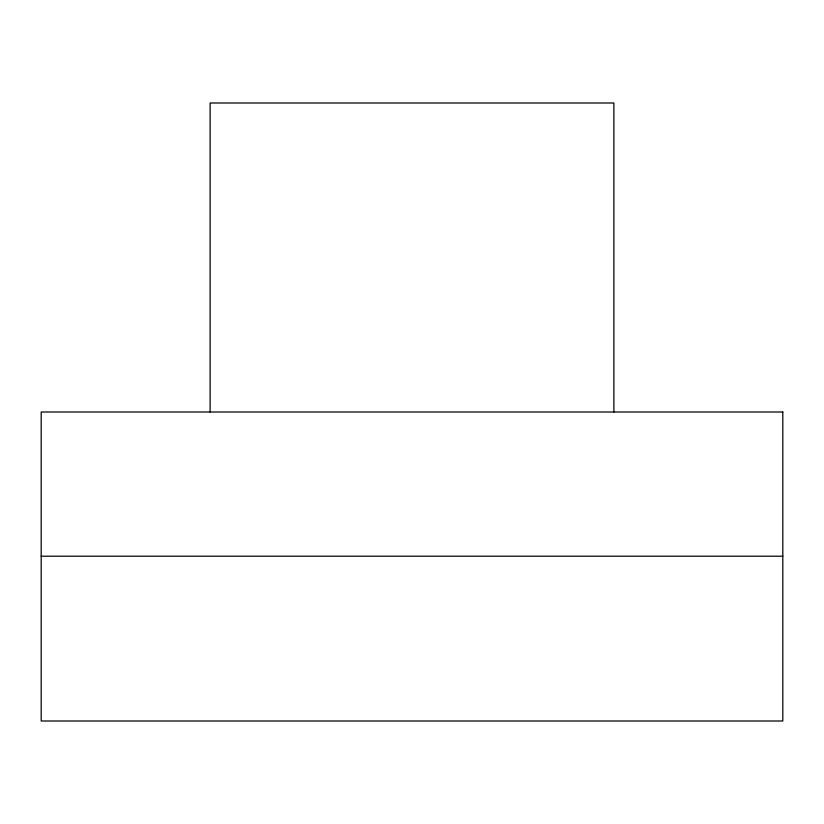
<?xml version="1.0" encoding="UTF-8"?>
<svg xmlns="http://www.w3.org/2000/svg" width="824" height="824" viewBox="0 0 824 824"><rect width="100%" height="100%" fill="white"/><g stroke="black" fill="none" stroke-linecap="round" stroke-linejoin="round"><path stroke-width="1.24" d="M41.2 556.2L782.8 556.2M613.88 412L613.88 103L210.12 103L210.12 412M782.8 412L41.2 412L41.2 721L782.8 721L782.8 412"/></g></svg>
